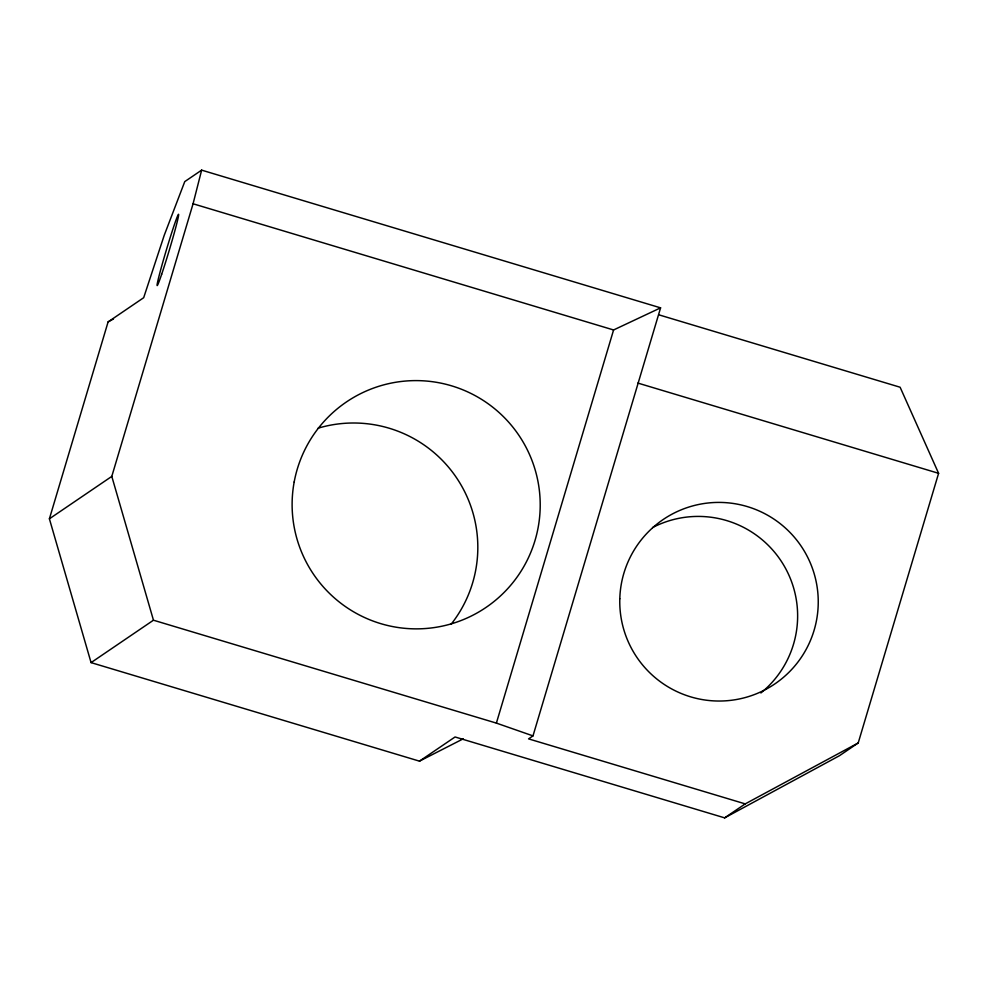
<?xml version="1.0" encoding="UTF-8"?>
<svg xmlns="http://www.w3.org/2000/svg" width="988" height="988" viewBox="0 0 988 988"><rect width="100%" height="100%" fill="white"/><g stroke="black" fill="none" stroke-linecap="round" stroke-linejoin="round"><path stroke-width="1.48" d="M532.989 735.887L496.384 723.105L153.461 620.205L111.792 476.401L193.068 203.775L201.638 170.134L660.589 307.848L532.989 735.887L528.58 738.876L745.224 803.886L858.214 742.951L938.6 473.314L900.117 387.234L658.823 314.814M463.249 738.826L419.468 761.155L91.069 662.615L49.4 518.811L108.1 321.903L143.68 297.709L164.23 235.305L184.756 181.607L201.638 170.134M496.384 723.105L613.585 329.967L660.589 307.848M49.4 518.811L111.792 476.401M91.069 662.615L153.461 620.205M419.468 761.155L455.06 736.974L724.649 817.866L839.43 755.721L858.214 742.951M724.649 817.866L745.224 803.886M108.1 321.903L113.459 319.001M193.068 203.775L613.585 329.967M637.865 383.072L938.6 473.314M318.124 428.175A124.204 123.982 55.8 0 1 451.071 624.293M652.574 527.555A99.368 99.183 55.8 0 1 760.884 692.983M161.662 274.293A37.26 1.433 -73.3 0 0 178.606 215.199A37.26 1.433 -73.3 0 0 163.292 260.437A37.26 1.433 -73.3 0 0 161.662 274.293M294.177 481.983A124.204 123.982 55.8 0 0 457.654 621.785A124.204 123.982 55.8 0 0 496.655 410.415A124.204 123.982 55.8 0 0 294.177 481.983M619.797 598.777A99.368 99.183 55.8 0 0 766.194 689.167A99.368 99.183 55.8 0 0 771.01 517.23A99.368 99.183 55.8 0 0 619.797 598.777"/></g></svg>
